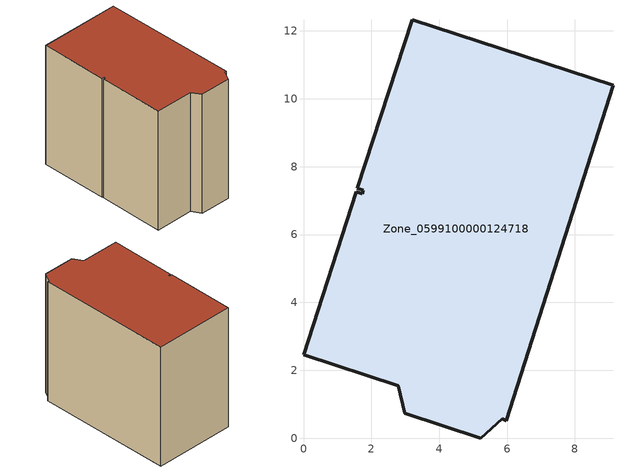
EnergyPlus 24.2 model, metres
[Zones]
Zone_0599100000124718
 floor ground (C_G): 1.56,7.26 1.73,7.21 1.76,7.3 1.59,7.36 3.2,12.33 9.12,10.4 5.98,0.52 5.85,0.57 5.23,0 2.98,0.74 2.79,1.54 0,2.46 z0
 wall outside (C_F): 5.23,0 5.85,0.57 5.98,0.52 9.12,10.4 3.2,12.33 1.59,7.36 1.76,7.3 1.73,7.21 1.56,7.26 0,2.46 2.79,1.54 2.98,0.74 5.23,0 z0:9.57
 roof outside (C_R): 1.76,7.3 1.73,7.21 1.56,7.26 0,2.46 2.79,1.54 2.98,0.74 5.23,0 5.85,0.57 5.98,0.52 9.12,10.4 3.2,12.33 1.59,7.36 z9.57
[BUILDING]
Pand.0599100000124718: North Axis=0; Terrain=City; Loads Convergence Tolerance Value=0.04; Temperature Convergence Tolerance Value=0.4; Solar Distribution=FullExterior; Maximum Number of Warmup Days=25; Minimum Number of Warmup Days=1
[Site:Location]
Rotterdam.The.Hague.AP_ZH_NLD Design_Conditions: Latitude=51.96; Longitude=4.45; Time Zone=1; Elevation=-4.5
[SITE:GROUNDTEMPERATURE:BUILDINGSURFACE]
18, 18, 18, 18, 18, 18, 18, 18, 18, 18, 18, 18
[MATERIAL] Thermal Absorptance=0.9; Solar Absorptance=0.7; Visible Absorptance=0.7
Name | Roughness | Thickness | Conductivity | Density | Specific Heat
G.TC.1946 | MediumSmooth | 0.15 | 1 | 540 | 1210
F.TC.1946 | Rough | 0.3 | 0.857143 | 1920 | 840
R.TC.1946 | MediumRough | 0.2 | 0.909091 | 1500 | 1000
[CONSTRUCTION]
C_G: G.TC.1946
C_F: F.TC.1946
C_R: R.TC.1946
[ZONE]
Zone_0599100000124718: Type=1; Multiplier=1; Ceiling Height=Autocalculate; Volume=Autocalculate; Floor Area=autocalculate; Part of Total Floor Area=Yes
[ZONEINFILTRATION:DESIGNFLOWRATE]
Infil_Zone_0599100000124718: Zone or ZoneList or Space or SpaceList=Zone_0599100000124718; Schedule=AlwaysOn; Design Flow Rate Calculation Method=Flow/Area; Flow Rate per Floor Area=0.003; Constant Term Coefficient=1; Temperature Term Coefficient=0; Velocity Term Coefficient=0; Velocity Squared Term Coefficient=0
[HVACTEMPLATE:ZONE:IDEALLOADSAIRSYSTEM]
Zone_0599100000124718: Maximum Heating Supply Air Temperature=50; Minimum Cooling Supply Air Temperature=13; Maximum Heating Supply Air Humidity Ratio=0.0156; Minimum Cooling Supply Air Humidity Ratio=0.0077; Heating Limit=NoLimit; Cooling Limit=NoLimit; Dehumidification Control Type=ConstantSensibleHeatRatio; Cooling Sensible Heat Ratio=0.7; Dehumidification Setpoint=60; Humidification Control Type=None; Humidification Setpoint=30; Outdoor Air Method=None; Outdoor Air Flow Rate per Person=0.00944; Outdoor Air Flow Rate per Zone Floor Area=0; Outdoor Air Flow Rate per Zone=0; Demand Controlled Ventilation Type=None; Outdoor Air Economizer Type=NoEconomizer; Heat Recovery Type=None; Sensible Heat Recovery Effectiveness=0.7; Latent Heat Recovery Effectiveness=0.65
[ZONECONTROL:THERMOSTAT]
ThermostatControl_Zone_0599100000124718: Zone or ZoneList=Zone_0599100000124718; Control Type Schedule=DualSetpointControlType; Control 1=Thermostat_Zone_0599100000124718; Temperature Difference Between Cutout And Setpoint=0
[THERMOSTATSETPOINT:DUALSETPOINT]
Thermostat_Zone_0599100000124718: Heating Setpoint Temperature Schedule=HeatingSetpoint_Zone_0599100000124718; Cooling Setpoint Temperature Schedule=CoolingSetpoint_Zone_0599100000124718
[SCHEDULE:COMPACT]
HeatingSetpoint_Zone_0599100000124718: Through: 12/31, For: AllDays, Until: 24:00, 21
CoolingSetpoint_Zone_0599100000124718: Through: 12/31, For: AllDays, Until: 24:00, 24
DualSetpointControlType: Through: 12/31, For: AllDays, Until: 24:00, 4
AlwaysOn: Through: 12/31, For: AllDays, Until: 24:00, 1
